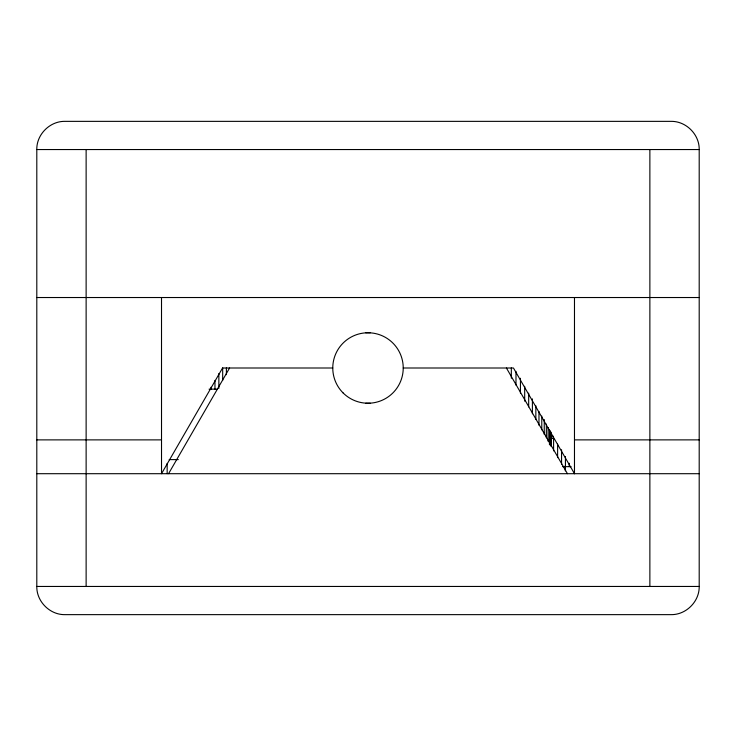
<?xml version="1.0" encoding="UTF-8"?>
<svg xmlns="http://www.w3.org/2000/svg" width="736" height="736" viewBox="0 0 736 736"><rect width="100%" height="100%" fill="white"/><g stroke="black" fill="none" stroke-linecap="round" stroke-linejoin="round"><path stroke-width="1.1" d="M36.8 149.546C36.487 134.486 49.919 121.044 64.989 121.357L671.011 121.357C686.081 121.044 699.513 134.486 699.2 149.546L699.2 586.454C699.513 601.514 686.081 614.956 671.011 614.643L64.989 614.643C49.919 614.956 36.487 601.514 36.8 586.454L36.8 149.546L699.2 149.546M168.562 473.699L229.586 368M36.8 297.528L699.2 297.528M365.709 332.764L370.291 332.764M332.764 368L222.557 368L161.524 473.699L161.515 297.528M403.236 368L513.461 368.009L574.485 473.699M209.07 389.142L217.056 389.142M365.709 403.236L370.291 403.236M550.537 438.472L553.592 438.472L553.592 450.874M36.8 439.88L161.524 439.88M574.476 439.88L699.2 439.88M169.17 459.604L178.305 459.604M562.534 466.652L571.072 466.652M36.8 473.699L699.2 473.699M36.8 586.454L699.2 586.454M506.414 368L567.447 473.699M649.87 149.546L649.87 586.454M574.485 297.528L574.476 473.699M569.232 463.275L569.232 466.652M565.441 456.504L565.441 466.652M565.312 465.695L565.312 470.893M561.559 449.742L561.559 464.398M557.612 444.102L557.612 457.636M553.214 436.19L553.214 438.472M551.218 434.396L551.218 445.86M551.025 432.106L551.025 445.86M550.427 430.965L550.427 445.86M549.452 429.815L549.452 444.71M548.09 427.524L548.09 441.278M546.351 424.092L546.351 437.837M544.244 419.502L544.244 434.396M541.779 416.07L541.779 429.815M538.973 411.488L538.973 425.233M535.845 405.757L535.845 419.502M532.404 398.884L532.404 413.779M528.678 393.153L528.678 406.898M524.685 386.28L524.685 401.175M520.444 378.258L520.444 393.153M515.982 371.376L515.982 385.13M511.327 367.945L511.327 378.258M226.394 367.862L226.394 374.688M222.677 367.862L222.677 380.383M218.859 373.548L218.859 388.36M214.967 380.383L214.967 389.5M211.002 387.219L211.002 389.5M167.164 463.413L167.164 473.699M86.13 149.546L86.13 586.454M343.086 392.914A35.236 35.236 0 0 0 402.031 377.117A35.236 35.236 0 0 0 358.883 333.969A35.236 35.236 0 0 0 343.086 392.914"/></g></svg>
